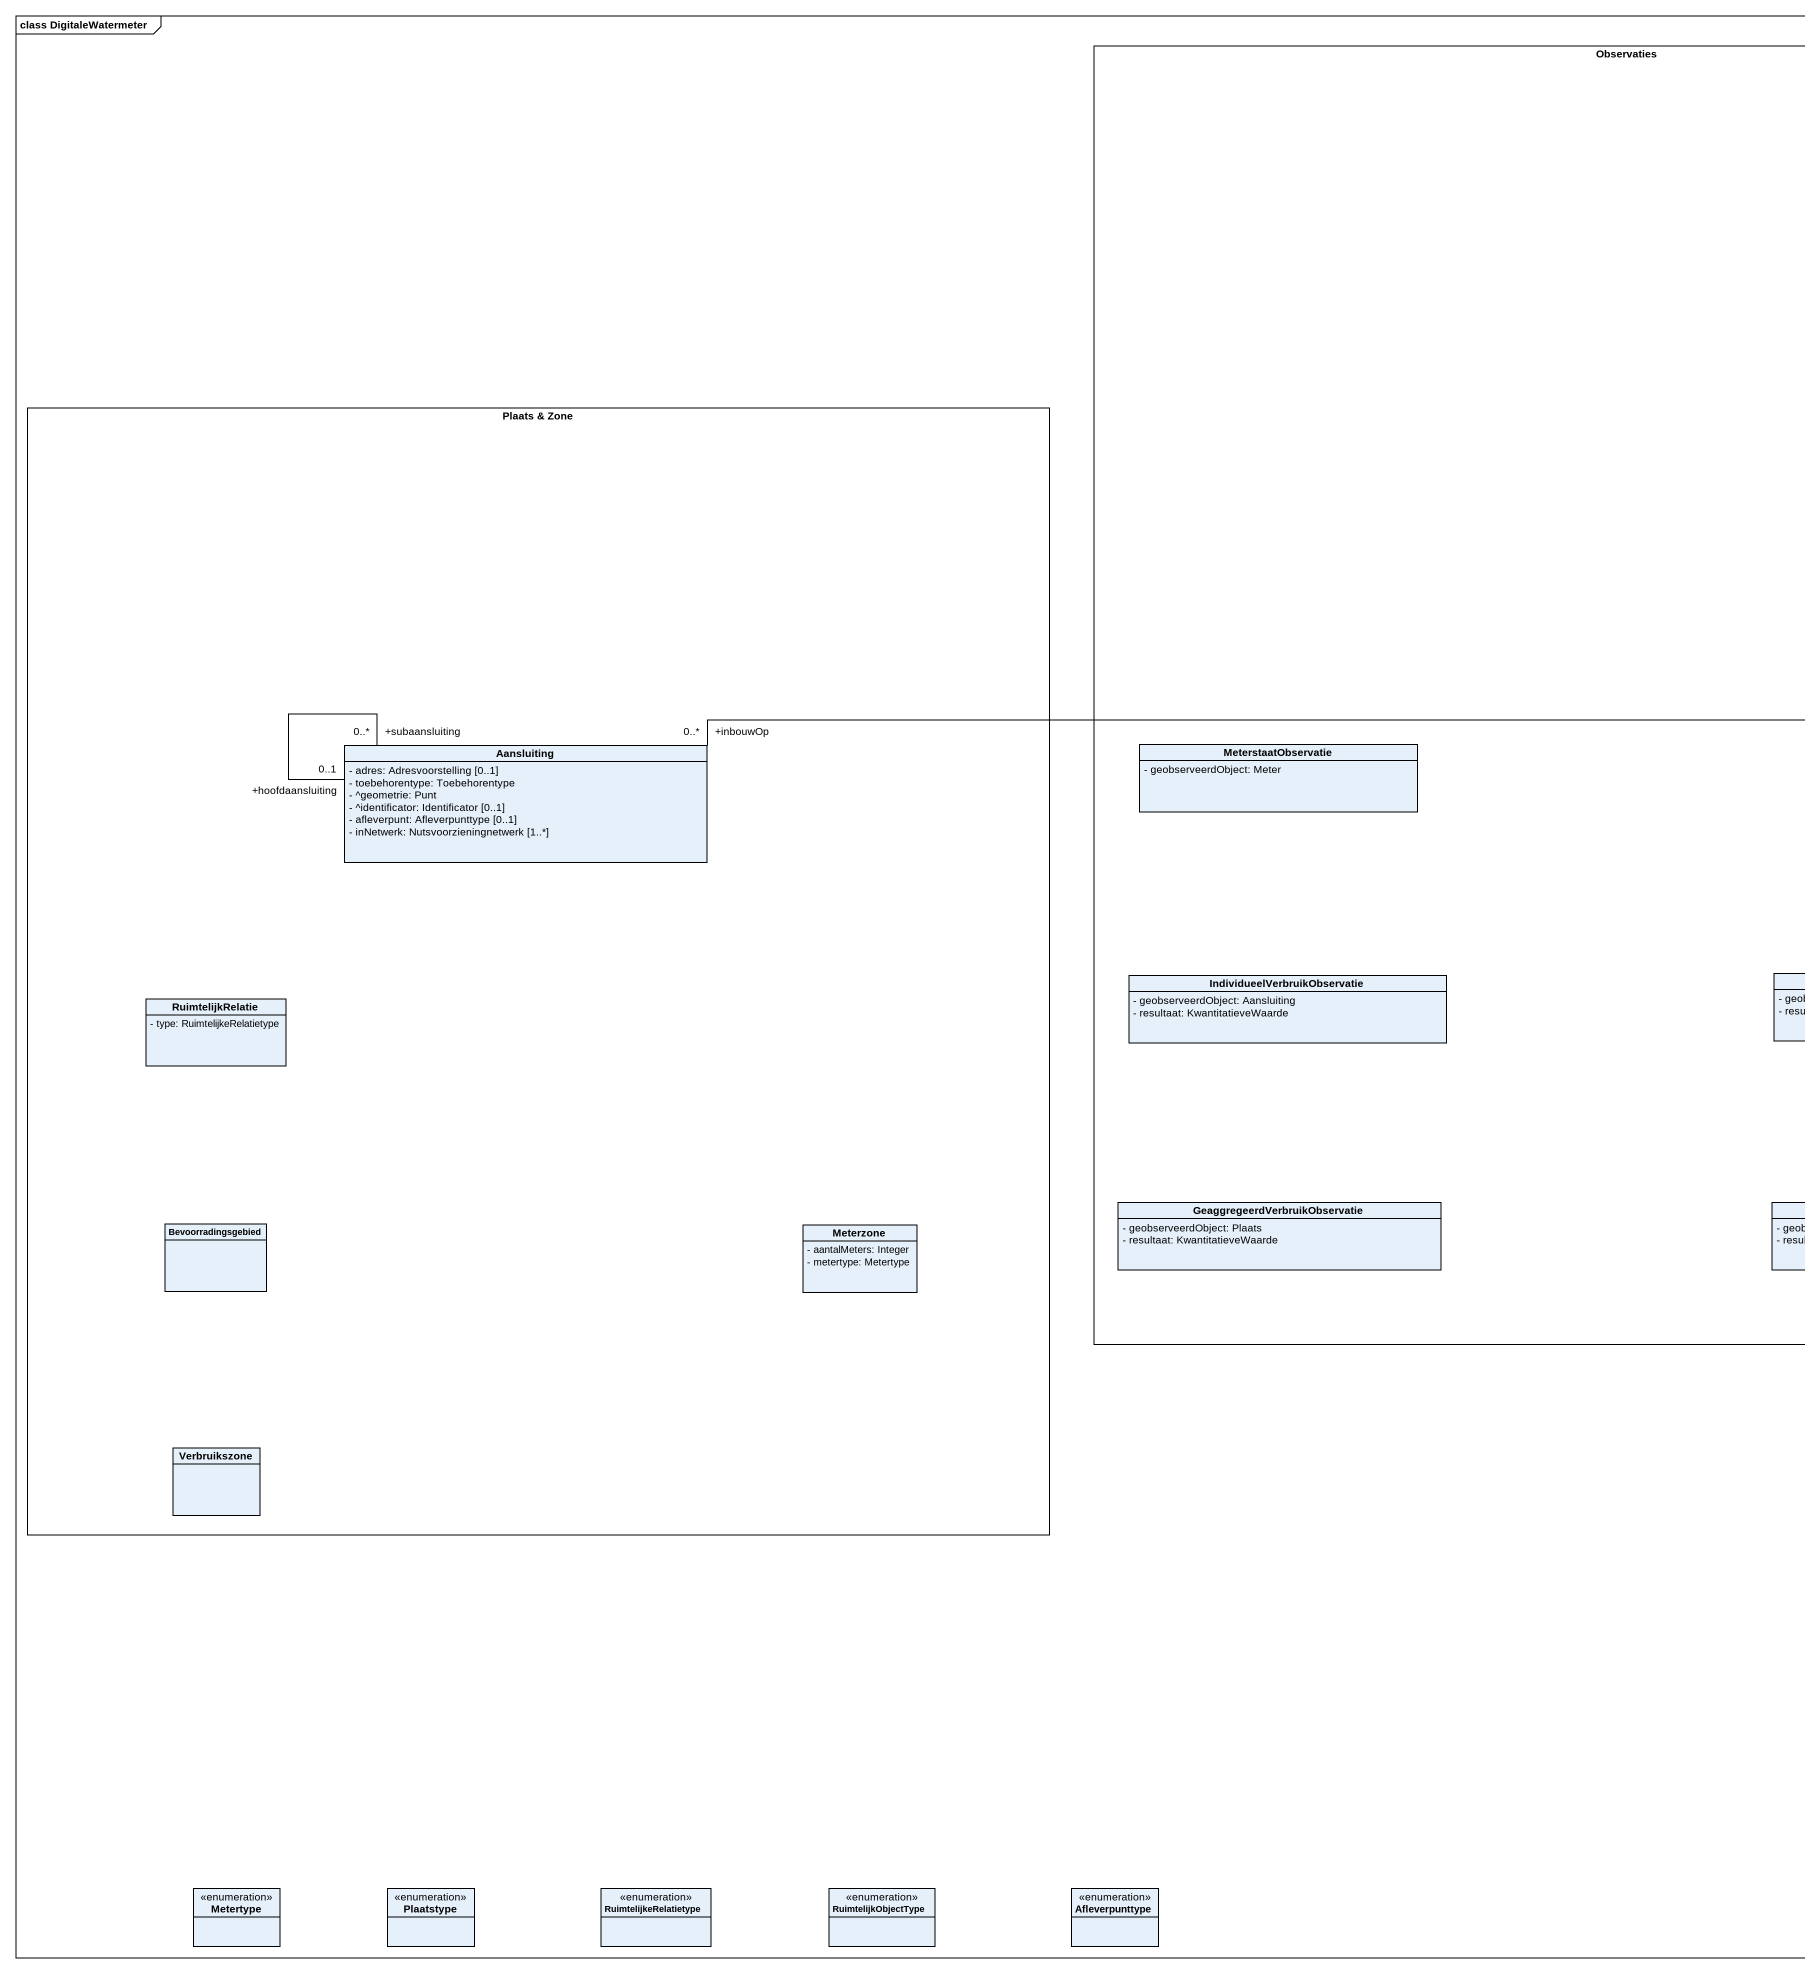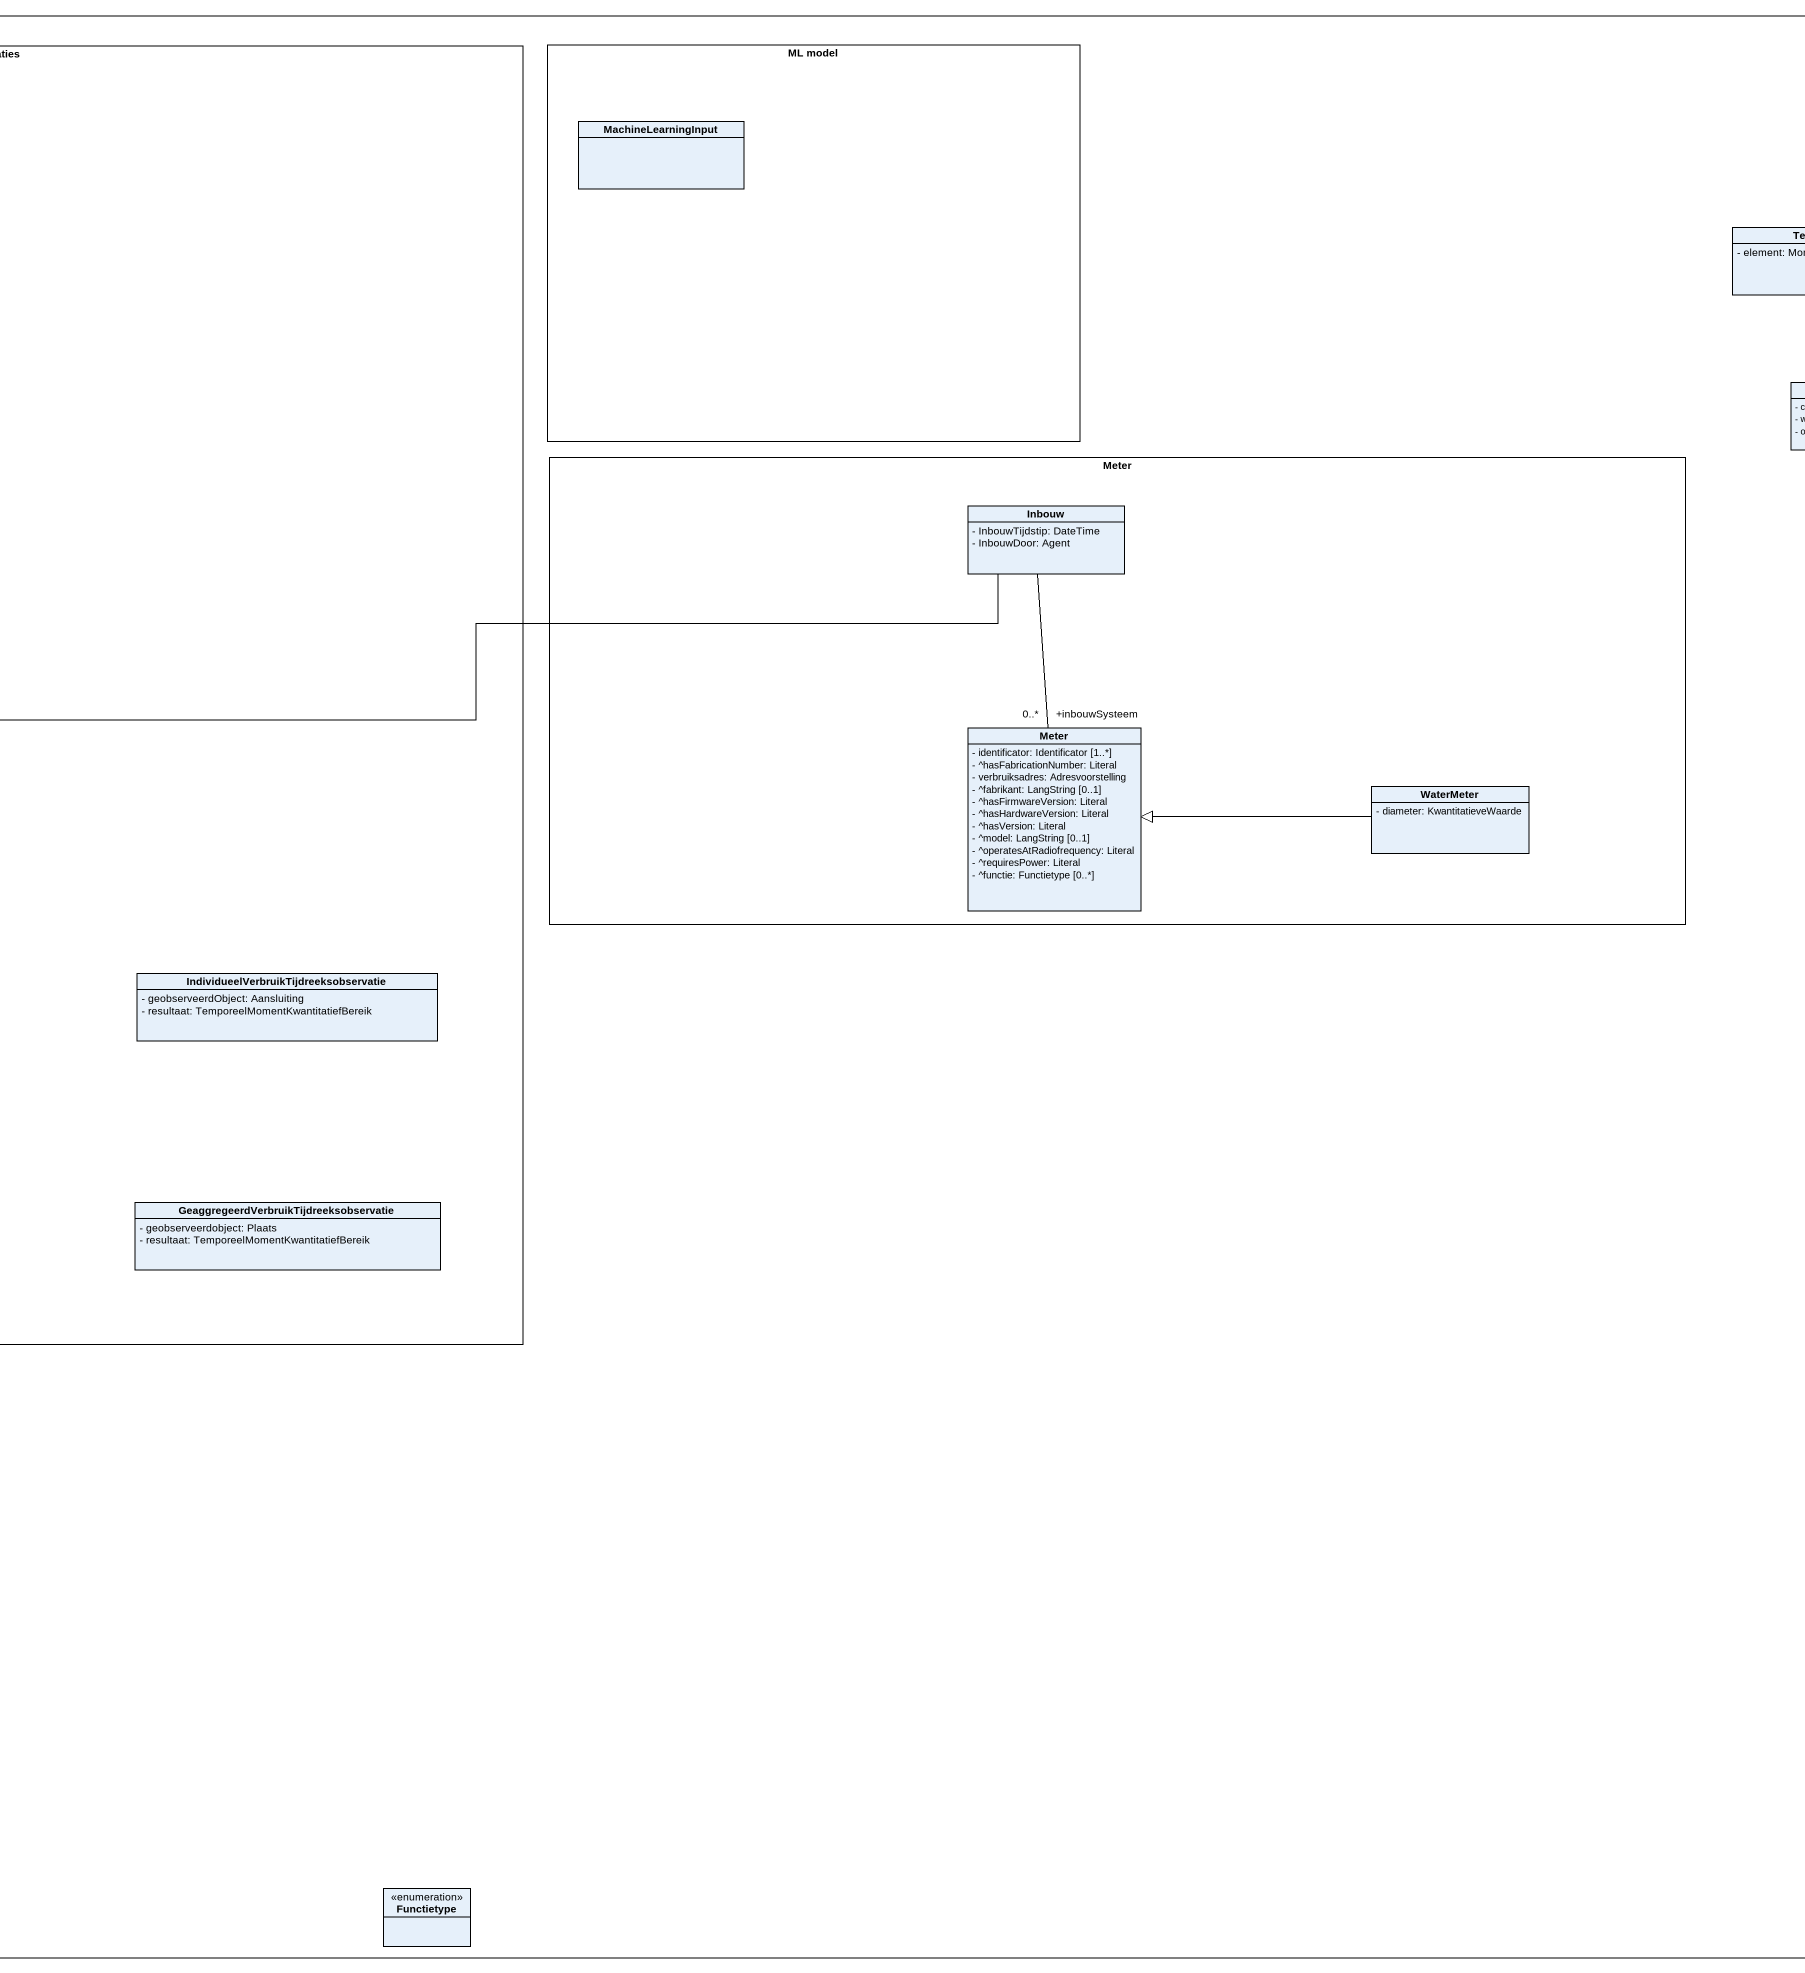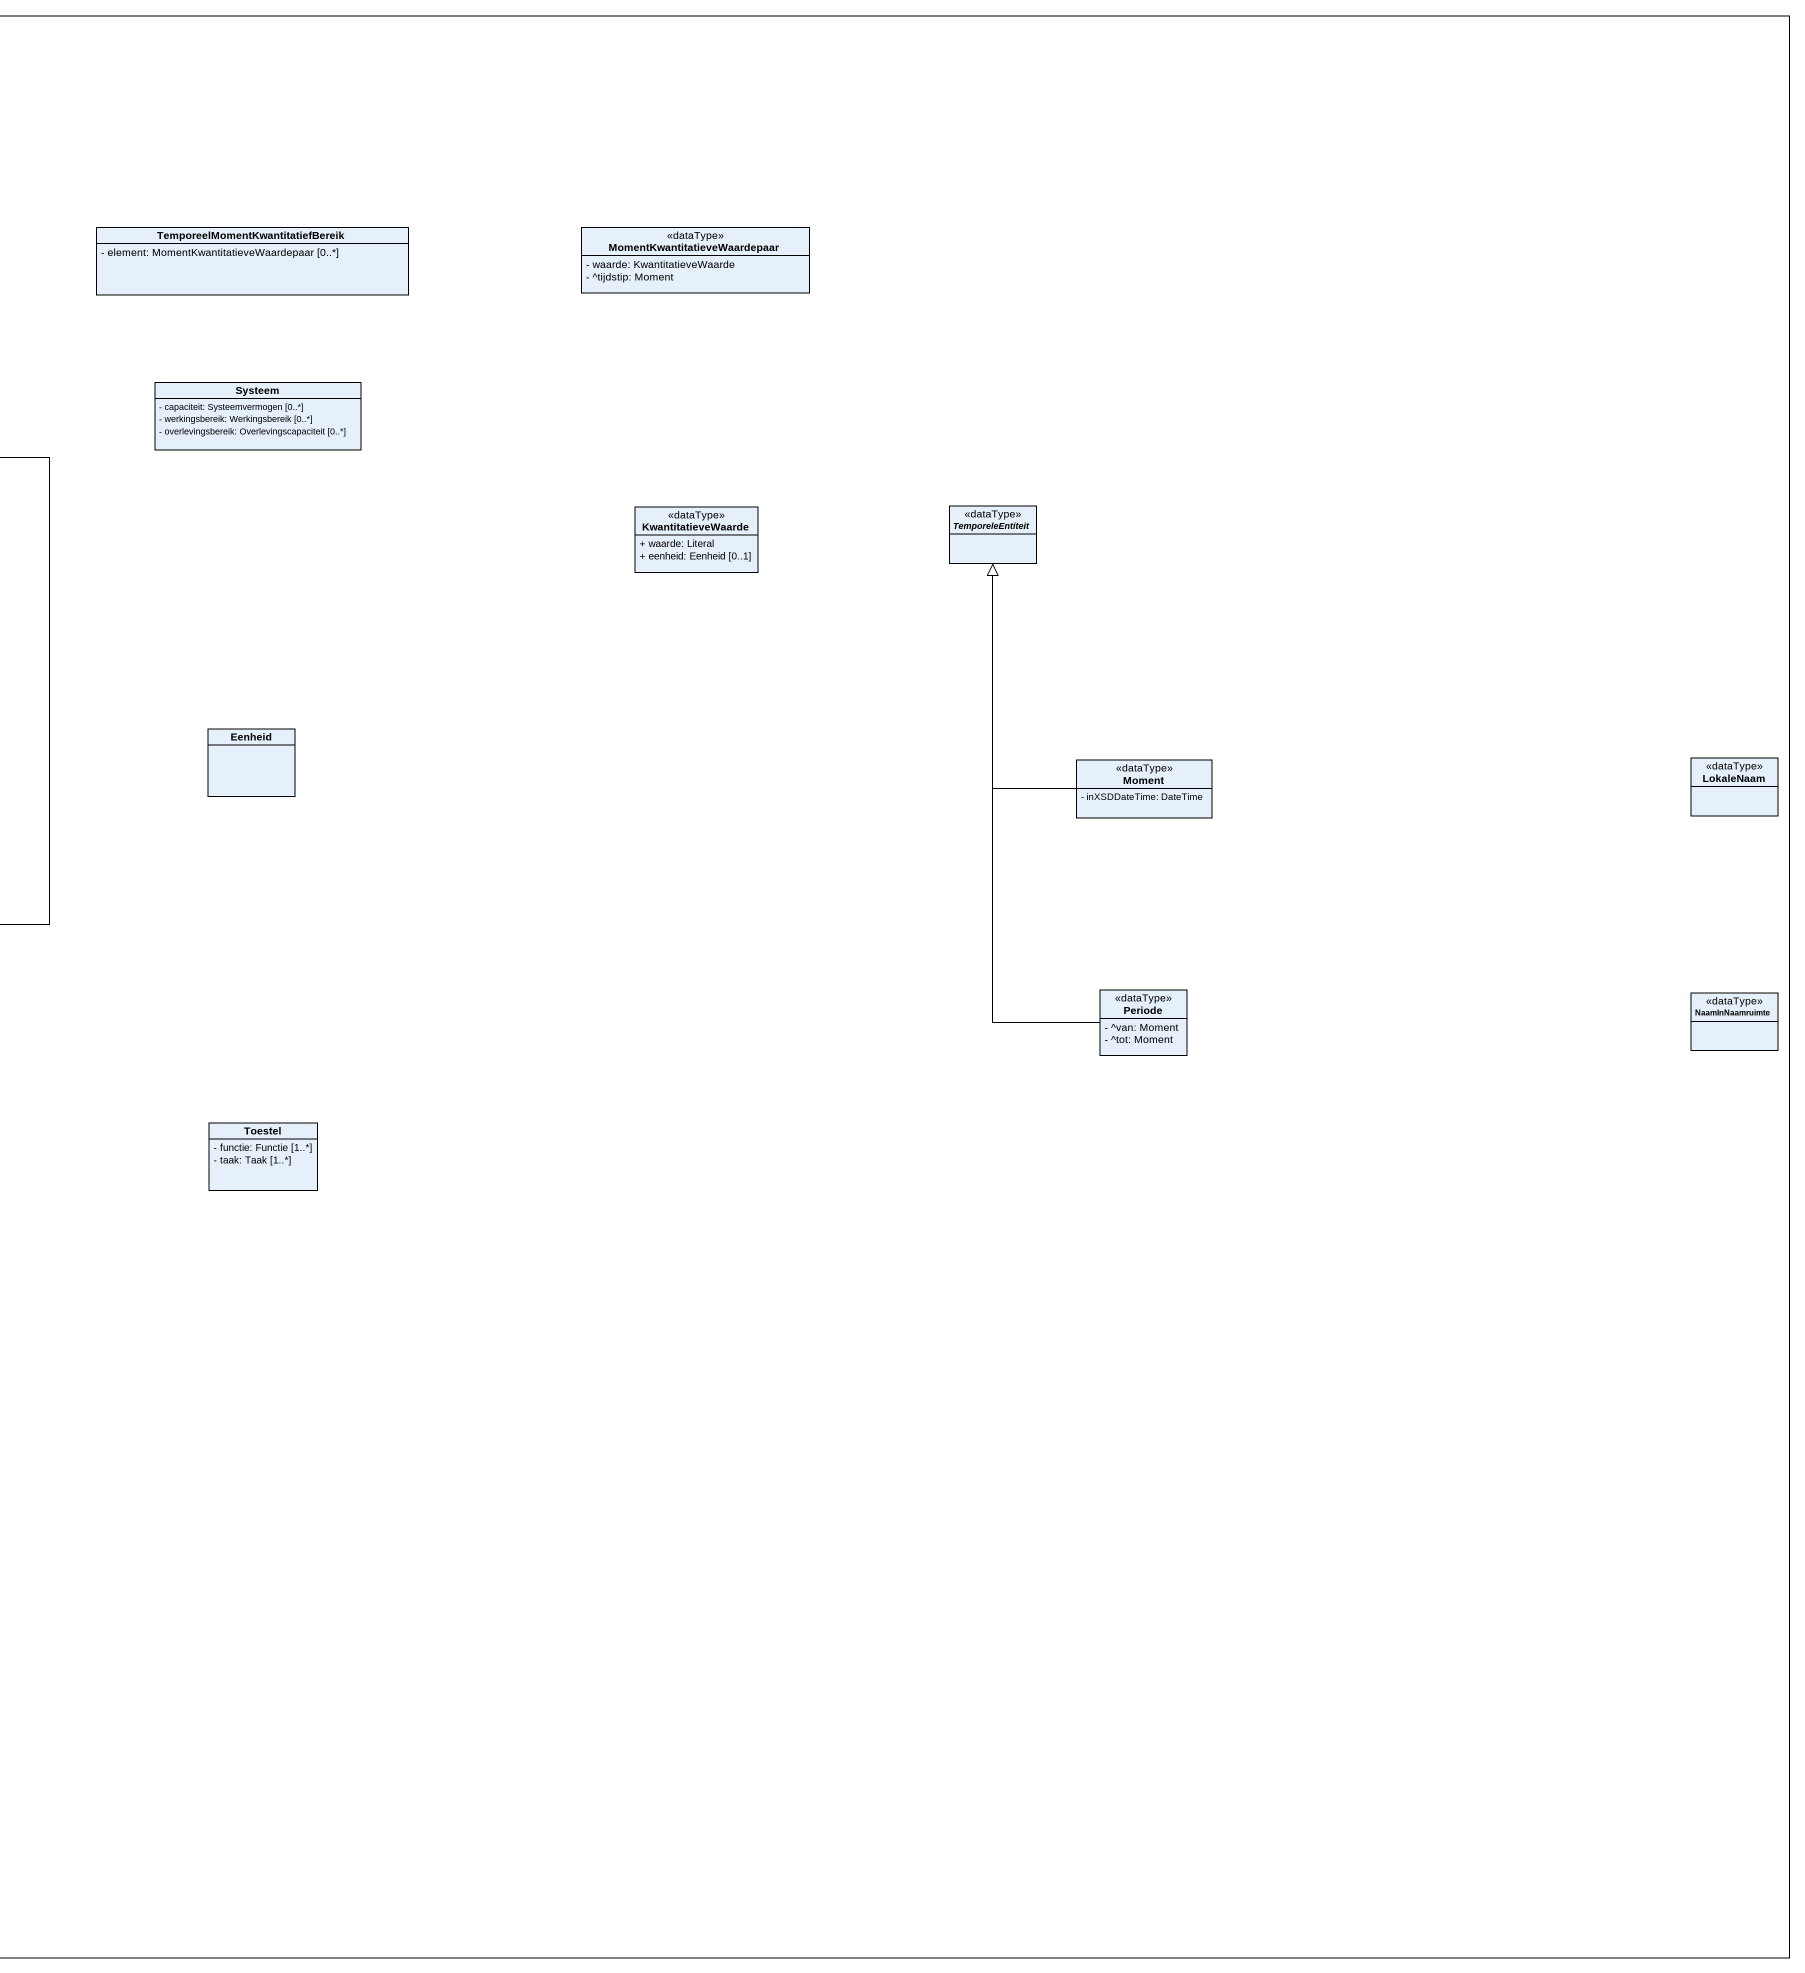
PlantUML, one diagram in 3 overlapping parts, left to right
@startuml
mainframe class DigitaleWatermeter
hide circle
hide empty members
skinparam classAttributeIconSize 0
rectangle Observaties {
  class MeterstaatObservatie {
    - geobserveerdObject: Meter
  }
  class "IndividueelVerbruikObservatie" as IndividueelVerbruikObservati {
    - geobserveerdObject: Aansluiting
    - resultaat: KwantitatieveWaarde
  }
  class "IndividueelVerbruikTijdreeksobservatie" as IndividueelVerbruikTijdreeks {
    - geobserveerdObject: Aansluiting
    - resultaat: TemporeelMomentKwantitatiefBereik
  }
  class "GeaggregeerdVerbruikObservatie" as GeaggregeerdVerbruikObservat {
    - geobserveerdObject: Plaats
    - resultaat: KwantitatieveWaarde
  }
  class "GeaggregeerdVerbruikTijdreeksobservatie" as GeaggregeerdVerbruikTijdreek {
    - geobserveerdobject: Plaats
    - resultaat: TemporeelMomentKwantitatiefBereik
  }
}
rectangle "ML model" as ML_model {
  class MachineLearningInput
}
class "TemporeelMomentKwantitatiefBereik" as TemporeelMomentKwantitatiefB {
  - element: MomentKwantitatieveWaardepaar [0..*]
}
class "MomentKwantitatieveWaardepaar" as MomentKwantitatieveWaardepaa <<dataType>> {
  - waarde: KwantitatieveWaarde
  - ^tijdstip: Moment
}
class Systeem {
  - capaciteit: Systeemvermogen [0..*]
  - werkingsbereik: Werkingsbereik [0..*]
  - overlevingsbereik: Overlevingscapaciteit [0..*]
}
rectangle "Plaats & Zone" as Plaats_Zone {
  class Aansluiting {
    - adres: Adresvoorstelling [0..1]
    - toebehorentype: Toebehorentype
    - ^geometrie: Punt
    - ^identificator: Identificator [0..1]
    - afleverpunt: Afleverpunttype [0..1]
    - inNetwerk: Nutsvoorzieningnetwerk [1..*]
  }
  class RuimtelijkRelatie {
    - type: RuimtelijkeRelatietype
  }
  class Bevoorradingsgebied
  class Meterzone {
    - aantalMeters: Integer
    - metertype: Metertype
  }
  class Verbruikszone
}
rectangle Meter {
  class Inbouw {
    - InbouwTijdstip: DateTime
    - InbouwDoor: Agent
  }
  class "Meter" as Meter_2 {
    - identificator: Identificator [1..*]
    - ^hasFabricationNumber: Literal
    - verbruiksadres: Adresvoorstelling
    - ^fabrikant: LangString [0..1]
    - ^hasFirmwareVersion: Literal
    - ^hasHardwareVersion: Literal
    - ^hasVersion: Literal
    - ^model: LangString [0..1]
    - ^operatesAtRadiofrequency: Literal
    - ^requiresPower: Literal
    - ^functie: Functietype [0..*]
  }
  class WaterMeter {
    - diameter: KwantitatieveWaarde
  }
}
class KwantitatieveWaarde <<dataType>> {
  + waarde: Literal
  + eenheid: Eenheid [0..1]
}
abstract class TemporeleEntiteit <<dataType>>
class Eenheid
class Moment <<dataType>> {
  - inXSDDateTime: DateTime
}
class LokaleNaam <<dataType>>
class Periode <<dataType>> {
  - ^van: Moment
  - ^tot: Moment
}
class NaamInNaamruimte <<dataType>>
class Toestel {
  - functie: Functie [1..*]
  - taak: Taak [1..*]
}
enum Metertype
enum Plaatstype
enum RuimtelijkeRelatietype
enum RuimtelijkObjectType
enum Afleverpunttype
enum Functietype
Inbouw -left- "+inbouwOp\n0..*" Aansluiting
Inbouw -- "+inbouwSysteem\n0..*" Meter_2
Aansluiting "+subaansluiting\n0..*" -- "+hoofdaansluiting\n0..1" Aansluiting
WaterMeter -left-|> Meter_2
Moment -up-|> TemporeleEntiteit
Periode -up-|> TemporeleEntiteit
@enduml
